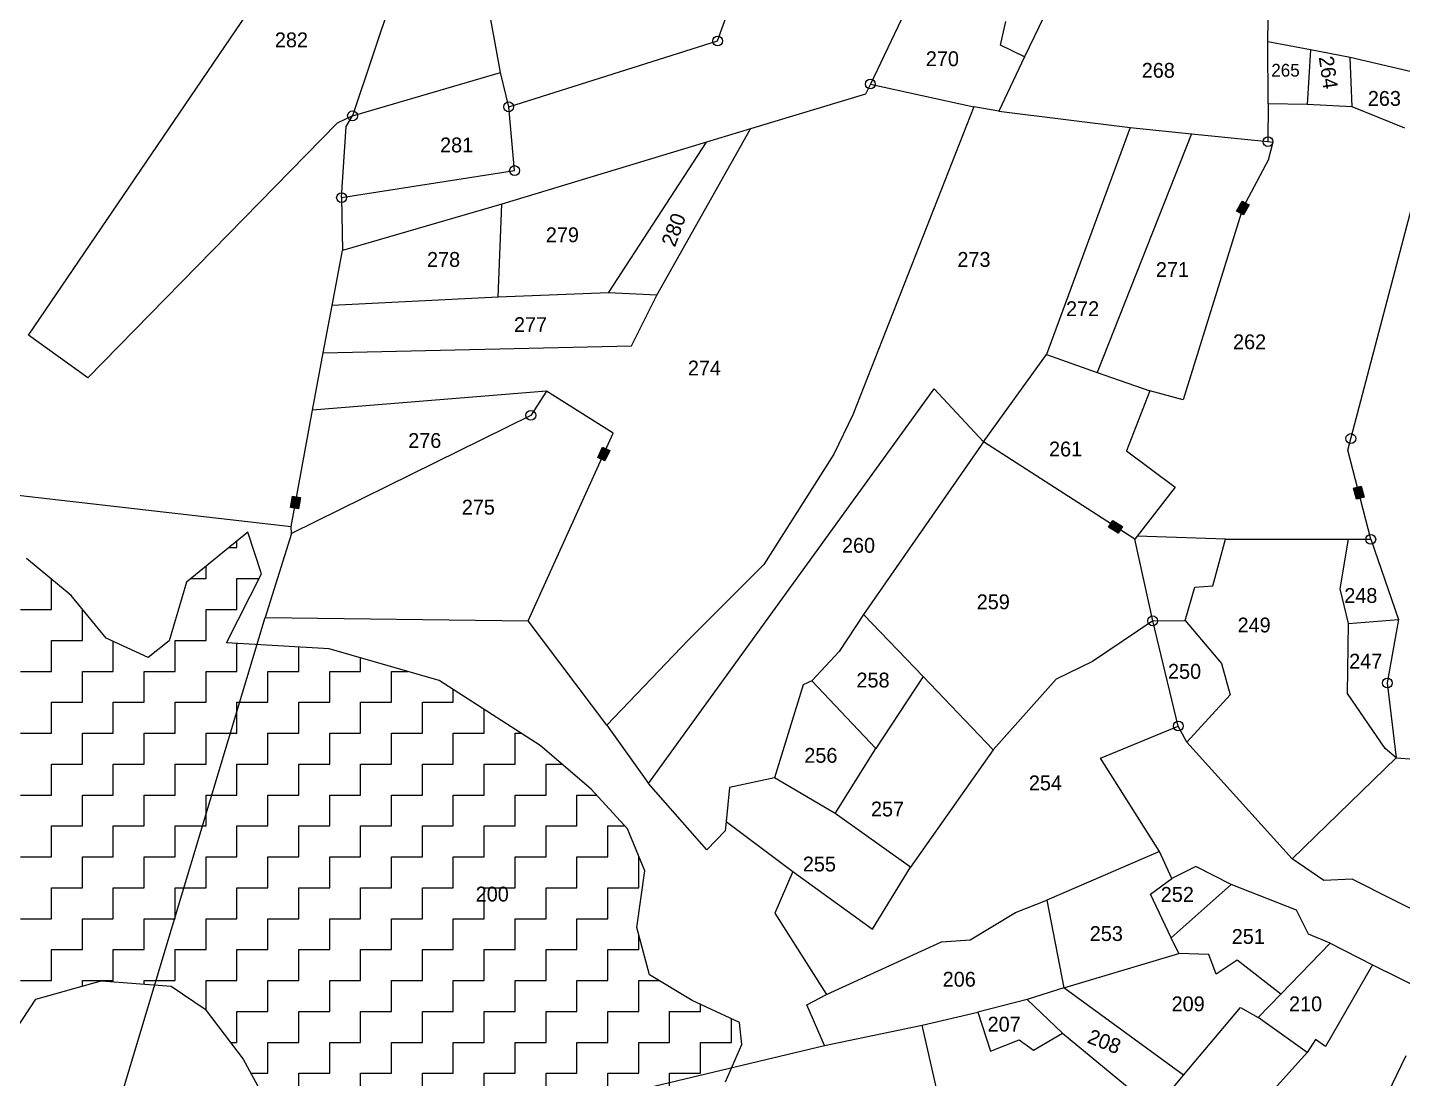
# Model space of a CAD drawing. Header units: metres. Extents: x 317022 to 318987, y 1871527 to 1873424.
# Drawn here: x 317484.8 to 317834.7, y 1872628.8 to 1872896.1 of the extents above; entities that cross this region are included whole.
import ezdxf

# ---------------------------------------------------------------- set-up
doc = ezdxf.new("R2010")
doc.units = ezdxf.units.M
for name, color, linetype in [('OFF', 1, 'Continuous'), ('POLY_HATCH', 12, 'Continuous'), ('POLY_PARCEL', 6, 'Continuous'), ('POLY_WATER', 4, 'Continuous'), ('TEXT_PARCEL', 7, 'Continuous'), ('V_BOUND_LINE', 7, 'Continuous')]:
    doc.layers.add(name, color=color, linetype=linetype)
doc.styles.add('TEXT_MAP', font='')
doc.styles.get('TEXT_MAP').set_extended_font_data('Kruti Dev 050')

msp = doc.modelspace()

# ---------------------------------------------------------------- hatches: boundary and pattern name
for points in [[(317795.62, 1872851.03), (317793.83, 1872851.98), (317792.46, 1872849.4), (317794.25, 1872848.45)], [(317632.95, 1872788.54), (317631.11, 1872789.37), (317629.9, 1872786.72), (317631.74, 1872785.88)], [(317822.94, 1872776.12), (317824.89, 1872776.65), (317824.12, 1872779.47), (317822.17, 1872778.94)], [(317554.26, 1872776.56), (317552.27, 1872776.93), (317551.74, 1872774.06), (317553.72, 1872773.69)], [(317760.94, 1872770.76), (317759.85, 1872769.06), (317762.31, 1872767.48), (317763.4, 1872769.18)]]:
    msp.add_hatch(color=256).paths.add_polyline_path(points)

# ---------------------------------------------------------------- linework, layer by layer
for points in [[(317792.46, 1872849.4), (317793.83, 1872851.98), (317795.62, 1872851.03), (317794.25, 1872848.45)], [(317629.9, 1872786.72), (317631.11, 1872789.37), (317632.95, 1872788.54), (317631.74, 1872785.88)], [(317824.12, 1872779.47), (317824.89, 1872776.65), (317822.94, 1872776.12), (317822.17, 1872778.94)], [(317551.74, 1872774.06), (317552.27, 1872776.93), (317554.26, 1872776.56), (317553.72, 1872773.69)], [(317762.31, 1872767.48), (317759.85, 1872769.06), (317760.94, 1872770.76), (317763.4, 1872769.18)]]:
    msp.add_lwpolyline(points, close=True)
for centre in [(317660.4, 1872892.69), (317699.27, 1872881.74), (317607.24, 1872875.94), (317567.51, 1872873.65), (317800.43, 1872867.1), (317608.73, 1872859.74), (317564.72, 1872852.84), (317612.87, 1872797.47), (317821.52, 1872791.57), (317826.59, 1872765.95), (317771.12, 1872745.21), (317830.8, 1872729.41), (317777.62, 1872718.45)]:
    msp.add_circle(centre, 1.25)
at = {"layer": 'OFF'}
msp.add_line((317564.72, 1872852.84), (317564.92, 1872839.41), dxfattribs=at)
at = {"layer": 'POLY_HATCH'}
for p, q in [((317540.9, 1872767.76), (317525.27, 1872755)), ((317544.36, 1872757.14), (317540.9, 1872767.76)), ((317495.91, 1872751.66), (317484.57, 1872761.08)), ((317525.27, 1872755), (317520.85, 1872740.09)), ((317535.41, 1872739.61), (317544.36, 1872757.14)), ((317504.86, 1872740.81), (317495.91, 1872751.66)), ((317515.48, 1872735.92), (317504.86, 1872740.81)), ((317520.85, 1872740.09), (317515.48, 1872735.92)), ((317561.55, 1872738.06), (317535.41, 1872739.61)), ((317589.59, 1872730.07), (317561.55, 1872738.06)), ((317615.25, 1872713.5), (317589.59, 1872730.07)), ((317628.26, 1872702.4), (317615.25, 1872713.5)), ((317637.45, 1872692.27), (317628.26, 1872702.4)), ((317641.86, 1872681.65), (317637.45, 1872692.27)), ((317639.83, 1872667.22), (317641.86, 1872681.65)), ((317643.05, 1872655.18), (317639.83, 1872667.22)), ((317486.96, 1872648.98), (317503.55, 1872653.63)), ((317503.55, 1872653.63), (317521.33, 1872652.32)), ((317521.33, 1872652.32), (317530.04, 1872646.47)), ((317653.91, 1872648.62), (317643.05, 1872655.18)), ((317478.49, 1872636.22), (317486.96, 1872648.98)), ((317530.04, 1872646.47), (317539.71, 1872633.71)), ((317665.97, 1872643.01), (317653.91, 1872648.62)), ((317666.56, 1872637.41), (317665.97, 1872643.01)), ((317662.39, 1872627.99), (317666.56, 1872637.41)), ((317539.71, 1872633.71), (317547.94, 1872618.57))]:
    msp.add_line(p, q, dxfattribs=at)
at = {"layer": 'POLY_HATCH', "linetype": 'Continuous'}
for p, q in [((317538.1, 1872763.82), (317538.1, 1872765.47)), ((317536.07, 1872763.82), (317538.1, 1872763.82)), ((317530.23, 1872755.95), (317530.23, 1872759.05)), ((317490.91, 1872748.09), (317490.91, 1872755.81)), ((317526.44, 1872755.95), (317530.23, 1872755.95)), ((317538.1, 1872755.95), (317543.75, 1872755.95)), ((317538.1, 1872748.09), (317538.1, 1872755.95)), ((317483.05, 1872748.09), (317490.91, 1872748.09)), ((317498.78, 1872748.09), (317498.86, 1872748.09)), ((317498.78, 1872740.22), (317498.78, 1872748.09)), ((317530.23, 1872748.09), (317538.1, 1872748.09)), ((317530.23, 1872740.22), (317530.23, 1872748.09)), ((317490.91, 1872740.22), (317498.78, 1872740.22)), ((317490.91, 1872732.36), (317490.91, 1872740.22)), ((317506.64, 1872732.36), (317506.64, 1872739.99)), ((317522.37, 1872740.22), (317530.23, 1872740.22)), ((317522.37, 1872732.36), (317522.37, 1872740.22)), ((317538.1, 1872732.36), (317538.1, 1872739.45)), ((317553.83, 1872732.36), (317553.83, 1872738.52)), ((317569.56, 1872732.36), (317569.56, 1872735.78)), ((317483.05, 1872732.36), (317490.91, 1872732.36)), ((317498.78, 1872732.36), (317506.64, 1872732.36)), ((317498.78, 1872724.49), (317498.78, 1872732.36)), ((317514.51, 1872732.36), (317522.37, 1872732.36)), ((317514.51, 1872724.49), (317514.51, 1872732.36)), ((317530.23, 1872732.36), (317538.1, 1872732.36)), ((317530.23, 1872724.49), (317530.23, 1872732.36)), ((317545.96, 1872732.36), (317553.83, 1872732.36)), ((317545.96, 1872724.49), (317545.96, 1872732.36)), ((317561.69, 1872732.36), (317569.56, 1872732.36)), ((317561.69, 1872724.49), (317561.69, 1872732.36)), ((317577.42, 1872732.36), (317581.57, 1872732.36)), ((317577.42, 1872724.49), (317577.42, 1872732.36)), ((317593.15, 1872724.49), (317593.15, 1872727.77)), ((317490.91, 1872724.49), (317498.78, 1872724.49)), ((317490.91, 1872716.63), (317490.91, 1872724.49)), ((317506.64, 1872724.49), (317514.51, 1872724.49)), ((317506.64, 1872716.63), (317506.64, 1872724.49)), ((317522.37, 1872724.49), (317530.23, 1872724.49)), ((317522.37, 1872716.63), (317522.37, 1872724.49)), ((317538.1, 1872724.49), (317545.96, 1872724.49)), ((317538.1, 1872716.63), (317538.1, 1872724.49)), ((317553.83, 1872724.49), (317561.69, 1872724.49)), ((317553.83, 1872716.63), (317553.83, 1872724.49)), ((317569.56, 1872724.49), (317577.42, 1872724.49)), ((317569.56, 1872716.63), (317569.56, 1872724.49)), ((317585.29, 1872724.49), (317593.15, 1872724.49)), ((317585.29, 1872716.63), (317585.29, 1872724.49)), ((317601.01, 1872716.63), (317601.01, 1872722.69)), ((317483.05, 1872716.63), (317490.91, 1872716.63)), ((317498.78, 1872716.63), (317506.64, 1872716.63)), ((317498.78, 1872708.77), (317498.78, 1872716.63)), ((317514.51, 1872716.63), (317522.37, 1872716.63)), ((317514.51, 1872708.77), (317514.51, 1872716.63)), ((317530.23, 1872716.63), (317538.1, 1872716.63)), ((317530.23, 1872708.77), (317530.23, 1872716.63)), ((317545.96, 1872716.63), (317553.83, 1872716.63)), ((317545.96, 1872708.77), (317545.96, 1872716.63)), ((317561.69, 1872716.63), (317569.56, 1872716.63)), ((317561.69, 1872708.77), (317561.69, 1872716.63)), ((317577.42, 1872716.63), (317585.29, 1872716.63)), ((317577.42, 1872708.77), (317577.42, 1872716.63)), ((317593.15, 1872716.63), (317601.01, 1872716.63)), ((317593.15, 1872708.77), (317593.15, 1872716.63)), ((317608.88, 1872716.63), (317610.4, 1872716.63)), ((317608.88, 1872708.77), (317608.88, 1872716.63)), ((317490.91, 1872708.77), (317498.78, 1872708.77)), ((317490.91, 1872700.9), (317490.91, 1872708.77)), ((317506.64, 1872708.77), (317514.51, 1872708.77)), ((317506.64, 1872700.9), (317506.64, 1872708.77)), ((317522.37, 1872708.77), (317530.23, 1872708.77)), ((317522.37, 1872700.9), (317522.37, 1872708.77)), ((317538.1, 1872708.77), (317545.96, 1872708.77)), ((317538.1, 1872700.9), (317538.1, 1872708.77)), ((317553.83, 1872708.77), (317561.69, 1872708.77)), ((317553.83, 1872700.9), (317553.83, 1872708.77)), ((317569.56, 1872708.77), (317577.42, 1872708.77)), ((317569.56, 1872700.9), (317569.56, 1872708.77)), ((317585.29, 1872708.77), (317593.15, 1872708.77)), ((317585.29, 1872700.9), (317585.29, 1872708.77)), ((317601.01, 1872708.77), (317608.88, 1872708.77)), ((317601.01, 1872700.9), (317601.01, 1872708.77)), ((317616.74, 1872708.77), (317620.8, 1872708.77)), ((317616.74, 1872700.9), (317616.74, 1872708.77)), ((317483.05, 1872700.9), (317490.91, 1872700.9)), ((317498.78, 1872700.9), (317506.64, 1872700.9)), ((317498.78, 1872693.04), (317498.78, 1872700.9)), ((317514.51, 1872700.9), (317522.37, 1872700.9)), ((317514.51, 1872693.04), (317514.51, 1872700.9)), ((317530.23, 1872700.9), (317538.1, 1872700.9)), ((317530.23, 1872693.04), (317530.23, 1872700.9)), ((317545.96, 1872700.9), (317553.83, 1872700.9)), ((317545.96, 1872693.04), (317545.96, 1872700.9)), ((317561.69, 1872700.9), (317569.56, 1872700.9)), ((317561.69, 1872693.04), (317561.69, 1872700.9)), ((317577.42, 1872700.9), (317585.29, 1872700.9)), ((317577.42, 1872693.04), (317577.42, 1872700.9)), ((317593.15, 1872700.9), (317601.01, 1872700.9)), ((317593.15, 1872693.04), (317593.15, 1872700.9)), ((317608.88, 1872700.9), (317616.74, 1872700.9)), ((317608.88, 1872693.04), (317608.88, 1872700.9)), ((317624.61, 1872700.9), (317629.62, 1872700.9)), ((317624.61, 1872693.04), (317624.61, 1872700.9)), ((317490.91, 1872693.04), (317498.78, 1872693.04)), ((317490.91, 1872685.17), (317490.91, 1872693.04)), ((317506.64, 1872693.04), (317514.51, 1872693.04)), ((317506.64, 1872685.17), (317506.64, 1872693.04)), ((317522.37, 1872693.04), (317530.23, 1872693.04)), ((317522.37, 1872685.17), (317522.37, 1872693.04)), ((317538.1, 1872693.04), (317545.96, 1872693.04)), ((317538.1, 1872685.17), (317538.1, 1872693.04)), ((317553.83, 1872693.04), (317561.69, 1872693.04)), ((317553.83, 1872685.17), (317553.83, 1872693.04)), ((317569.56, 1872693.04), (317577.42, 1872693.04)), ((317569.56, 1872685.17), (317569.56, 1872693.04)), ((317585.29, 1872693.04), (317593.15, 1872693.04)), ((317585.29, 1872685.17), (317585.29, 1872693.04)), ((317601.01, 1872693.04), (317608.88, 1872693.04)), ((317601.01, 1872685.17), (317601.01, 1872693.04)), ((317616.74, 1872693.04), (317624.61, 1872693.04)), ((317616.74, 1872685.17), (317616.74, 1872693.04)), ((317632.47, 1872693.04), (317636.75, 1872693.04)), ((317632.47, 1872685.17), (317632.47, 1872693.04)), ((317483.05, 1872685.17), (317490.91, 1872685.17)), ((317498.78, 1872685.17), (317506.64, 1872685.17)), ((317498.78, 1872677.31), (317498.78, 1872685.17)), ((317514.51, 1872685.17), (317522.37, 1872685.17)), ((317514.51, 1872677.31), (317514.51, 1872685.17)), ((317530.23, 1872685.17), (317538.1, 1872685.17)), ((317530.23, 1872677.31), (317530.23, 1872685.17)), ((317545.96, 1872685.17), (317553.83, 1872685.17)), ((317545.96, 1872677.31), (317545.96, 1872685.17)), ((317561.69, 1872685.17), (317569.56, 1872685.17)), ((317561.69, 1872677.31), (317561.69, 1872685.17)), ((317577.42, 1872685.17), (317585.29, 1872685.17)), ((317577.42, 1872677.31), (317577.42, 1872685.17)), ((317593.15, 1872685.17), (317601.01, 1872685.17)), ((317593.15, 1872677.31), (317593.15, 1872685.17)), ((317608.88, 1872685.17), (317616.74, 1872685.17)), ((317608.88, 1872677.31), (317608.88, 1872685.17)), ((317624.61, 1872685.17), (317632.47, 1872685.17)), ((317624.61, 1872677.31), (317624.61, 1872685.17)), ((317640.34, 1872685.17), (317640.4, 1872685.17)), ((317640.34, 1872677.31), (317640.34, 1872685.17)), ((317490.91, 1872677.31), (317498.78, 1872677.31)), ((317490.91, 1872669.44), (317490.91, 1872677.31)), ((317506.64, 1872677.31), (317514.51, 1872677.31)), ((317506.64, 1872669.44), (317506.64, 1872677.31)), ((317522.37, 1872677.31), (317530.23, 1872677.31)), ((317522.37, 1872669.44), (317522.37, 1872677.31)), ((317538.1, 1872677.31), (317545.96, 1872677.31)), ((317538.1, 1872669.44), (317538.1, 1872677.31)), ((317553.83, 1872677.31), (317561.69, 1872677.31)), ((317553.83, 1872669.44), (317553.83, 1872677.31)), ((317569.56, 1872677.31), (317577.42, 1872677.31)), ((317569.56, 1872669.44), (317569.56, 1872677.31)), ((317585.29, 1872677.31), (317593.15, 1872677.31)), ((317585.29, 1872669.44), (317585.29, 1872677.31)), ((317601.01, 1872677.31), (317608.88, 1872677.31)), ((317601.01, 1872669.44), (317601.01, 1872677.31)), ((317616.74, 1872677.31), (317624.61, 1872677.31)), ((317616.74, 1872669.44), (317616.74, 1872677.31)), ((317632.47, 1872677.31), (317640.34, 1872677.31)), ((317632.47, 1872669.44), (317632.47, 1872677.31)), ((317483.05, 1872669.44), (317490.91, 1872669.44)), ((317498.78, 1872669.44), (317506.64, 1872669.44)), ((317498.78, 1872661.58), (317498.78, 1872669.44)), ((317514.51, 1872669.44), (317522.37, 1872669.44)), ((317514.51, 1872661.58), (317514.51, 1872669.44)), ((317530.23, 1872669.44), (317538.1, 1872669.44)), ((317530.23, 1872661.58), (317530.23, 1872669.44)), ((317545.96, 1872669.44), (317553.83, 1872669.44)), ((317545.96, 1872661.58), (317545.96, 1872669.44)), ((317561.69, 1872669.44), (317569.56, 1872669.44)), ((317561.69, 1872661.58), (317561.69, 1872669.44)), ((317577.42, 1872669.44), (317585.29, 1872669.44)), ((317577.42, 1872661.58), (317577.42, 1872669.44)), ((317593.15, 1872669.44), (317601.01, 1872669.44)), ((317593.15, 1872661.58), (317593.15, 1872669.44)), ((317608.88, 1872669.44), (317616.74, 1872669.44)), ((317608.88, 1872661.58), (317608.88, 1872669.44)), ((317624.61, 1872669.44), (317632.47, 1872669.44)), ((317624.61, 1872661.58), (317624.61, 1872669.44)), ((317640.34, 1872661.58), (317640.34, 1872665.34)), ((317490.91, 1872661.58), (317498.78, 1872661.58)), ((317490.91, 1872653.71), (317490.91, 1872661.58)), ((317506.64, 1872661.58), (317514.51, 1872661.58)), ((317506.64, 1872653.71), (317506.64, 1872661.58)), ((317522.37, 1872661.58), (317530.23, 1872661.58)), ((317522.37, 1872653.71), (317522.37, 1872661.58)), ((317538.1, 1872661.58), (317545.96, 1872661.58)), ((317538.1, 1872653.71), (317538.1, 1872661.58)), ((317553.83, 1872661.58), (317561.69, 1872661.58)), ((317553.83, 1872653.71), (317553.83, 1872661.58)), ((317569.56, 1872661.58), (317577.42, 1872661.58)), ((317569.56, 1872653.71), (317569.56, 1872661.58)), ((317585.29, 1872661.58), (317593.15, 1872661.58)), ((317585.29, 1872653.71), (317585.29, 1872661.58)), ((317601.01, 1872661.58), (317608.88, 1872661.58)), ((317601.01, 1872653.71), (317601.01, 1872661.58)), ((317616.74, 1872661.58), (317624.61, 1872661.58)), ((317616.74, 1872653.71), (317616.74, 1872661.58)), ((317632.47, 1872661.58), (317640.34, 1872661.58)), ((317632.47, 1872653.71), (317632.47, 1872661.58)), ((317483.05, 1872653.71), (317490.91, 1872653.71)), ((317498.78, 1872653.71), (317506.64, 1872653.71)), ((317498.78, 1872652.29), (317498.78, 1872653.71)), ((317514.51, 1872653.71), (317522.37, 1872653.71)), ((317514.51, 1872652.82), (317514.51, 1872653.71)), ((317530.23, 1872653.71), (317538.1, 1872653.71)), ((317530.23, 1872646.22), (317530.23, 1872653.71)), ((317545.96, 1872653.71), (317553.83, 1872653.71)), ((317545.96, 1872645.85), (317545.96, 1872653.71)), ((317561.69, 1872653.71), (317569.56, 1872653.71)), ((317561.69, 1872645.85), (317561.69, 1872653.71)), ((317577.42, 1872653.71), (317585.29, 1872653.71)), ((317577.42, 1872645.85), (317577.42, 1872653.71)), ((317593.15, 1872653.71), (317601.01, 1872653.71)), ((317593.15, 1872645.85), (317593.15, 1872653.71)), ((317608.88, 1872653.71), (317616.74, 1872653.71)), ((317608.88, 1872645.85), (317608.88, 1872653.71)), ((317624.61, 1872653.71), (317632.47, 1872653.71)), ((317624.61, 1872645.85), (317624.61, 1872653.71)), ((317640.34, 1872653.71), (317645.48, 1872653.71)), ((317640.34, 1872645.85), (317640.34, 1872653.71)), ((317538.1, 1872645.85), (317545.96, 1872645.85)), ((317538.1, 1872637.99), (317538.1, 1872645.85)), ((317553.83, 1872645.85), (317561.69, 1872645.85)), ((317553.83, 1872637.99), (317553.83, 1872645.85)), ((317569.56, 1872645.85), (317577.42, 1872645.85)), ((317569.56, 1872637.99), (317569.56, 1872645.85)), ((317585.29, 1872645.85), (317593.15, 1872645.85)), ((317585.29, 1872637.99), (317585.29, 1872645.85)), ((317601.01, 1872645.85), (317608.88, 1872645.85)), ((317601.01, 1872637.99), (317601.01, 1872645.85)), ((317616.74, 1872645.85), (317624.61, 1872645.85)), ((317616.74, 1872637.99), (317616.74, 1872645.85)), ((317632.47, 1872645.85), (317640.34, 1872645.85)), ((317632.47, 1872637.99), (317632.47, 1872645.85)), ((317648.2, 1872645.85), (317656.07, 1872645.85)), ((317648.2, 1872637.99), (317648.2, 1872645.85)), ((317656.07, 1872645.85), (317656.07, 1872647.62)), ((317663.93, 1872637.99), (317663.93, 1872643.96)), ((317536.47, 1872637.99), (317538.1, 1872637.99)), ((317545.96, 1872637.99), (317553.83, 1872637.99)), ((317545.96, 1872630.12), (317545.96, 1872637.99)), ((317561.69, 1872637.99), (317569.56, 1872637.99)), ((317561.69, 1872630.12), (317561.69, 1872637.99)), ((317577.42, 1872637.99), (317585.29, 1872637.99)), ((317577.42, 1872630.12), (317577.42, 1872637.99)), ((317593.15, 1872637.99), (317601.01, 1872637.99)), ((317593.15, 1872630.12), (317593.15, 1872637.99)), ((317608.88, 1872637.99), (317616.74, 1872637.99)), ((317608.88, 1872630.12), (317608.88, 1872637.99)), ((317624.61, 1872637.99), (317632.47, 1872637.99)), ((317624.61, 1872630.12), (317624.61, 1872637.99)), ((317640.34, 1872637.99), (317648.2, 1872637.99)), ((317640.34, 1872630.12), (317640.34, 1872637.99)), ((317656.07, 1872637.99), (317663.93, 1872637.99)), ((317656.07, 1872630.12), (317656.07, 1872637.99)), ((317541.66, 1872630.12), (317545.96, 1872630.12)), ((317553.83, 1872630.12), (317561.69, 1872630.12)), ((317553.83, 1872622.26), (317553.83, 1872630.12)), ((317569.56, 1872630.12), (317577.42, 1872630.12)), ((317569.56, 1872622.26), (317569.56, 1872630.12)), ((317585.29, 1872630.12), (317593.15, 1872630.12)), ((317585.29, 1872622.26), (317585.29, 1872630.12)), ((317601.01, 1872630.12), (317608.88, 1872630.12)), ((317601.01, 1872622.26), (317601.01, 1872630.12)), ((317616.74, 1872630.12), (317624.61, 1872630.12)), ((317616.74, 1872622.26), (317616.74, 1872630.12)), ((317632.47, 1872630.12), (317640.34, 1872630.12)), ((317632.47, 1872622.26), (317632.47, 1872630.12)), ((317648.2, 1872630.12), (317656.07, 1872630.12)), ((317648.2, 1872622.26), (317648.2, 1872630.12))]:
    msp.add_line(p, q, dxfattribs=at)
at = {"layer": 'POLY_PARCEL'}
for p, q in [((317583.91, 1872922.74), (317567.51, 1872873.65)), ((317748.93, 1872910.32), (317738.51, 1872888.64)), ((317605.16, 1872884.71), (317601.28, 1872905.95)), ((317800.36, 1872892.5), (317800.66, 1872906.12)), ((317732.36, 1872891.65), (317733.76, 1872897.62)), ((317738.51, 1872888.64), (317732.36, 1872891.65)), ((317800.47, 1872876.72), (317800.36, 1872892.5)), ((317811.29, 1872890.42), (317800.36, 1872892.5)), ((317811.29, 1872890.42), (317810.44, 1872876.52)), ((317821.36, 1872888.51), (317811.29, 1872890.42)), ((317738.51, 1872888.64), (317731.95, 1872874.86)), ((317842.48, 1872883.57), (317821.36, 1872888.51)), ((317821.87, 1872875.98), (317821.36, 1872888.51)), ((317567.51, 1872873.65), (317605.16, 1872884.71)), ((317607.24, 1872875.94), (317605.16, 1872884.71)), ((317699.27, 1872881.74), (317725.58, 1872875.94)), ((317800.47, 1872876.72), (317800.43, 1872867.1)), ((317810.44, 1872876.52), (317800.47, 1872876.72)), ((317821.87, 1872875.98), (317810.44, 1872876.52)), ((317725.58, 1872875.94), (317694.83, 1872797.57)), ((317731.95, 1872874.86), (317725.58, 1872875.94)), ((317731.95, 1872874.86), (317765.35, 1872870.69)), ((317835.29, 1872870.49), (317821.87, 1872875.98)), ((317644.95, 1872828.03), (317668.77, 1872870.33)), ((317765.35, 1872870.69), (317744.08, 1872812.95)), ((317765.35, 1872870.69), (317780.96, 1872869.09)), ((317632.6, 1872828.66), (317657.61, 1872866.95)), ((317780.96, 1872869.09), (317757.01, 1872808.41)), ((317780.96, 1872869.09), (317800.43, 1872867.1)), ((317800.43, 1872867.1), (317801.66, 1872866.97)), ((317801.66, 1872866.97), (317800.49, 1872862.4)), ((317800.49, 1872862.4), (317794.04, 1872850.22)), ((317604.58, 1872827.56), (317605.46, 1872851.19)), ((317794.04, 1872850.22), (317778.88, 1872801.41)), ((317604.58, 1872827.56), (317562.32, 1872825.45)), ((317632.6, 1872828.66), (317604.58, 1872827.56)), ((317644.95, 1872828.03), (317632.6, 1872828.66)), ((317638.46, 1872815.16), (317644.95, 1872828.03)), ((317560.07, 1872813.34), (317638.46, 1872815.16)), ((317728.03, 1872790.7), (317744.08, 1872812.95)), ((317744.08, 1872812.95), (317757.01, 1872808.41)), ((317757.01, 1872808.41), (317770.34, 1872803.72)), ((317616.88, 1872803.58), (317557.36, 1872798.78)), ((317616.88, 1872803.58), (317612.87, 1872797.47)), ((317633.81, 1872792.9), (317616.88, 1872803.58)), ((317642.8, 1872703.82), (317715.49, 1872804.22)), ((317715.49, 1872804.22), (317728.03, 1872790.7)), ((317770.34, 1872803.72), (317764.43, 1872788.45)), ((317778.88, 1872801.41), (317770.34, 1872803.72)), ((317612.87, 1872797.47), (317551.96, 1872767.45)), ((317694.83, 1872797.57), (317689.99, 1872787.56)), ((317612.18, 1872745.18), (317633.81, 1872792.9)), ((317728.03, 1872790.7), (317697.48, 1872746.82)), ((317766.54, 1872765.96), (317728.03, 1872790.7)), ((317689.99, 1872787.56), (317672.14, 1872759.52)), ((317764.43, 1872788.45), (317776.86, 1872779.22)), ((317776.86, 1872779.22), (317767.13, 1872766.72)), ((317551.96, 1872767.45), (317551.86, 1872769.19)), ((317551.96, 1872767.45), (317545.29, 1872746.05)), ((317767.13, 1872766.72), (317766.54, 1872765.96)), ((317771.12, 1872745.21), (317766.54, 1872765.96)), ((317789.63, 1872765.95), (317767.13, 1872766.72)), ((317786.39, 1872754.11), (317789.63, 1872765.95)), ((317789.63, 1872765.95), (317820.96, 1872765.95)), ((317818.81, 1872753.37), (317820.96, 1872765.95)), ((317820.96, 1872765.95), (317826.59, 1872765.95)), ((317672.14, 1872759.52), (317653.02, 1872740.41)), ((317779.36, 1872745.31), (317781.85, 1872753.74)), ((317781.85, 1872753.74), (317786.39, 1872754.11)), ((317820.96, 1872744.49), (317818.81, 1872753.37)), ((317697.48, 1872746.82), (317691.33, 1872737.45)), ((317697.48, 1872746.82), (317712.68, 1872731.05)), ((317507.46, 1872620.21), (317545.29, 1872746.05)), ((317545.29, 1872746.05), (317612.18, 1872745.18)), ((317632.19, 1872718.68), (317612.18, 1872745.18)), ((317771.12, 1872745.21), (317755.81, 1872734.9)), ((317771.12, 1872745.21), (317779.36, 1872745.31)), ((317777.62, 1872718.45), (317771.12, 1872745.21)), ((317779.36, 1872745.31), (317788.61, 1872734.34)), ((317820.69, 1872726.72), (317820.96, 1872744.49)), ((317820.96, 1872744.49), (317833.62, 1872745.57)), ((317653.02, 1872740.41), (317632.19, 1872718.68)), ((317691.33, 1872737.45), (317684.35, 1872729.97)), ((317755.81, 1872734.9), (317746.56, 1872730.4)), ((317788.61, 1872734.34), (317790.86, 1872726.4)), ((317684.35, 1872729.97), (317682.16, 1872728.89)), ((317700.69, 1872712.72), (317684.35, 1872729.97)), ((317712.68, 1872731.05), (317700.69, 1872712.72)), ((317730.5, 1872712.41), (317712.68, 1872731.05)), ((317746.56, 1872730.4), (317730.5, 1872712.41)), ((317682.16, 1872728.89), (317674.89, 1872705.26)), ((317790.86, 1872726.4), (317779.77, 1872714.35)), ((317830.26, 1872712.72), (317820.69, 1872726.72)), ((317632.19, 1872718.68), (317642.8, 1872703.82)), ((317757.81, 1872710.26), (317777.62, 1872718.45)), ((317779.77, 1872714.35), (317777.62, 1872718.45)), ((317690.27, 1872696.19), (317700.69, 1872712.72)), ((317730.5, 1872712.41), (317709.52, 1872682.57)), ((317806.61, 1872684.64), (317779.77, 1872714.35)), ((317833.06, 1872710.32), (317830.26, 1872712.72)), ((317772.83, 1872686.57), (317757.81, 1872710.26)), ((317806.61, 1872684.64), (317833.06, 1872710.32)), ((317674.89, 1872705.26), (317663.45, 1872702.83)), ((317690.27, 1872696.19), (317674.89, 1872705.26)), ((317657.7, 1872686.97), (317642.8, 1872703.82)), ((317663.45, 1872702.83), (317662.6, 1872694.19)), ((317709.52, 1872682.57), (317690.27, 1872696.19)), ((317662.36, 1872691.82), (317657.7, 1872686.97)), ((317662.6, 1872694.19), (317662.36, 1872691.82)), ((317662.6, 1872694.19), (317679.5, 1872681.49)), ((317772.83, 1872686.57), (317744.15, 1872674.15)), ((317775.94, 1872679.65), (317772.83, 1872686.57)), ((317814.68, 1872679.14), (317806.61, 1872684.64)), ((317679.5, 1872681.49), (317674.99, 1872670.84)), ((317679.5, 1872681.49), (317699.77, 1872666.8)), ((317699.77, 1872666.8), (317709.52, 1872682.57)), ((317782.05, 1872682.75), (317775.94, 1872679.65)), ((317791.1, 1872678.14), (317782.05, 1872682.75)), ((317770.51, 1872675.7), (317775.94, 1872679.65)), ((317775.8, 1872664.56), (317791.1, 1872678.14)), ((317807.67, 1872671.58), (317791.1, 1872678.14)), ((317821.83, 1872679.47), (317814.68, 1872679.14)), ((317850.39, 1872665.07), (317821.83, 1872679.47)), ((317736.19, 1872671.05), (317744.15, 1872674.15)), ((317744.15, 1872674.15), (317748.52, 1872651.83)), ((317775.8, 1872664.56), (317770.51, 1872675.7)), ((317674.99, 1872670.84), (317688.11, 1872650.16)), ((317724.68, 1872664.05), (317736.19, 1872671.05)), ((317810.77, 1872665.52), (317807.67, 1872671.58)), ((317688.11, 1872650.16), (317717.34, 1872663.54)), ((317717.34, 1872663.54), (317724.68, 1872664.05)), ((317777.78, 1872660.56), (317775.8, 1872664.56)), ((317803.71, 1872650.26), (317816.23, 1872663.23)), ((317816.23, 1872663.23), (317810.77, 1872665.52)), ((317816.23, 1872663.23), (317827.01, 1872657.74)), ((317748.52, 1872651.83), (317777.78, 1872660.56)), ((317785.35, 1872660.36), (317777.78, 1872660.56)), ((317787.29, 1872655.33), (317785.35, 1872660.36)), ((317792.58, 1872658.94), (317787.29, 1872655.33)), ((317803.71, 1872650.26), (317792.58, 1872658.94)), ((317827.01, 1872657.74), (317815.1, 1872636.97)), ((317827.01, 1872657.74), (317840.6, 1872651.01)), ((317683.08, 1872647.5), (317688.11, 1872650.16)), ((317739.16, 1872648.89), (317726.64, 1872645.69)), ((317748.52, 1872651.83), (317739.16, 1872648.89)), ((317748.12, 1872640.32), (317739.16, 1872648.89)), ((317778.96, 1872629.62), (317748.52, 1872651.83)), ((317797.93, 1872644.28), (317803.71, 1872650.26)), ((317687.61, 1872637.22), (317683.08, 1872647.5)), ((317712.48, 1872642.34), (317726.64, 1872645.69)), ((317726.64, 1872645.69), (317729.82, 1872635.74)), ((317778.96, 1872629.62), (317793.43, 1872646.88)), ((317793.43, 1872646.88), (317797.93, 1872644.28)), ((317687.61, 1872637.22), (317712.48, 1872642.34)), ((317720.08, 1872609.07), (317712.48, 1872642.34)), ((317810.39, 1872635.45), (317797.93, 1872644.28)), ((317729.82, 1872635.74), (317737.13, 1872638.67)), ((317737.13, 1872638.67), (317740.81, 1872635.99)), ((317740.81, 1872635.99), (317748.12, 1872640.32)), ((317748.12, 1872640.32), (317771.7, 1872620.96)), ((317812.53, 1872638.68), (317810.39, 1872635.45)), ((317815.1, 1872636.97), (317812.53, 1872638.68)), ((317603.97, 1872617.29), (317687.61, 1872637.22)), ((317810.39, 1872635.45), (317771.7, 1872592.43)), ((317829.86, 1872622.69), (317835.62, 1872634.68)), ((317771.7, 1872620.96), (317778.96, 1872629.62))]:
    msp.add_line(p, q, dxfattribs=at)
at = {"layer": 'POLY_WATER'}
for p, q in [((317660.4, 1872892.69), (317672.24, 1872925.55)), ((317710.65, 1872905.44), (317699.27, 1872881.74)), ((317607.24, 1872875.94), (317660.4, 1872892.69)), ((317699.27, 1872881.74), (317698.04, 1872879.17)), ((317698.04, 1872879.17), (317668.77, 1872870.33)), ((317608.73, 1872859.74), (317607.24, 1872875.94)), ((317668.77, 1872870.33), (317657.61, 1872866.95)), ((317657.61, 1872866.95), (317605.46, 1872851.19)), ((317564.72, 1872852.84), (317608.73, 1872859.74)), ((317605.46, 1872851.19), (317564.92, 1872839.41))]:
    msp.add_line(p, q, dxfattribs=at)
at = {"layer": 'V_BOUND_LINE'}
for p, q in [((317485.03, 1872817.88), (317564.97, 1872935.28)), ((317567.51, 1872873.65), (317563.61, 1872871.81)), ((317565.85, 1872870.91), (317567.51, 1872873.65)), ((317820.74, 1872788.62), (317842.98, 1872873.12)), ((317563.61, 1872871.81), (317500.16, 1872807.02)), ((317564.72, 1872852.84), (317565.85, 1872870.91)), ((317562.32, 1872825.45), (317564.92, 1872839.41)), ((317560.07, 1872813.34), (317562.32, 1872825.45)), ((317500.16, 1872807.02), (317485.03, 1872817.88)), ((317557.36, 1872798.78), (317560.07, 1872813.34)), ((317551.86, 1872769.19), (317557.36, 1872798.78)), ((317389.53, 1872787.74), (317551.86, 1872769.19)), ((317826.59, 1872765.95), (317820.74, 1872788.62)), ((317826.59, 1872765.95), (317833.62, 1872745.57)), ((317833.62, 1872745.57), (317830.8, 1872729.41)), ((317830.8, 1872729.41), (317833.06, 1872710.32)), ((317833.06, 1872710.32), (317861.13, 1872708.38))]:
    msp.add_line(p, q, dxfattribs=at)

# ---------------------------------------------------------------- texts
at = {"layer": 'TEXT_PARCEL', "style": 'TEXT_MAP'}
for s, height, p in [('282', 3.775, (317547.75, 1872891.09)), ('270', 3.775, (317713.38, 1872886.29)), ('268', 3.775, (317768.32, 1872883.34)), ('265', 3.244, (317801.28, 1872883.63)), ('263', 3.775, (317825.84, 1872876.19)), ('281', 3.775, (317589.78, 1872864.35)), ('279', 3.775, (317616.69, 1872841.51)), ('278', 3.775, (317586.46, 1872835.24)), ('273', 3.775, (317721.41, 1872835.24)), ('271', 3.775, (317771.92, 1872832.66)), ('272', 3.775, (317749.06, 1872822.71)), ('277', 3.775, (317608.58, 1872818.66)), ('262', 3.775, (317791.55, 1872814.29)), ('274', 3.775, (317652.83, 1872807.61)), ('276', 3.775, (317581.67, 1872789.18)), ('261', 3.775, (317744.73, 1872787.02)), ('275', 3.775, (317595.31, 1872772.24)), ('260', 3.775, (317692.04, 1872762.52)), ('259', 3.775, (317726.33, 1872748.15)), ('248', 3.775, (317819.85, 1872749.77)), ('249', 3.775, (317792.7, 1872742.26)), ('247', 3.775, (317821.09, 1872733.05)), ('250', 3.775, (317775, 1872730.47)), ('258', 3.775, (317695.73, 1872728.26)), ('256', 3.775, (317682.46, 1872709.1)), ('254', 3.775, (317739.6, 1872702.1)), ('257', 3.775, (317699.42, 1872695.46)), ('255', 3.775, (317682.09, 1872681.46)), ('200', 3.775, (317598.84, 1872673.82)), ('252', 3.775, (317773.16, 1872673.73)), ('253', 3.775, (317755.09, 1872663.78)), ('251', 3.775, (317791.22, 1872663.04)), ('206', 3.775, (317717.67, 1872652.16)), ('209', 3.775, (317775.92, 1872645.9)), ('210', 3.775, (317805.79, 1872645.9)), ('207', 3.775, (317729.1, 1872640.74))]:
    msp.add_text(s, height=height, dxfattribs=at).set_placement(p)
for s, rotation, p in [('264', 278.1348, (317813.35, 1872888.58)), ('280', 69.7176, (317649.52, 1872840.08)), ('208', 338.8716, (317754.21, 1872637.98))]:
    msp.add_text(s, height=3.775, rotation=rotation, dxfattribs=at).set_placement(p)

doc.saveas('drawing.dxf')
